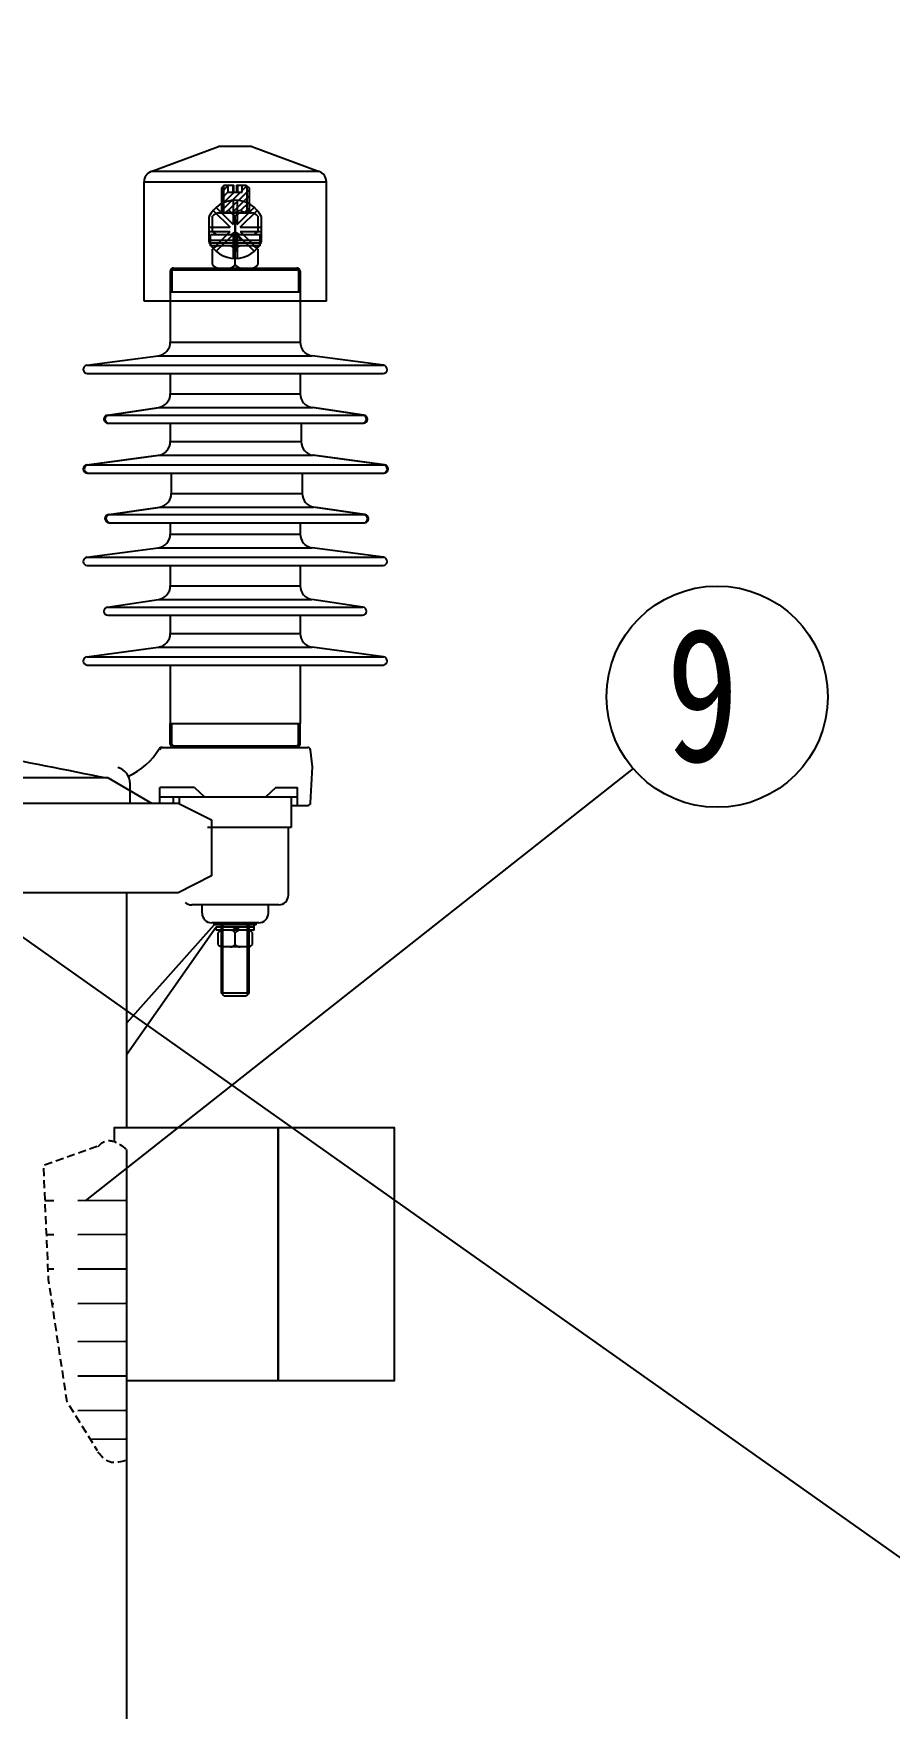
# Model space of a CAD drawing. Header units: millimetres. Extents: x 14764 to 276930, y -11609 to 135619.
# Drawn here: x 257333 to 257643, y 132085 to 132691 of the extents above; entities that cross this region are included whole.
import ezdxf

# ---------------------------------------------------------------- set-up
doc = ezdxf.new("R2010")
doc.units = ezdxf.units.MM
doc.header["$LTSCALE"] = 23.1
doc.linetypes.add('HIDDEN', pattern=[0.375, 0.25, -0.125])
doc.layers.get('0').update_dxf_attribs({"linetype": 'CONTINUOUS'})
doc.layers.add('PL', color=5, linetype='CONTINUOUS')
doc.styles.get("Standard").update_dxf_attribs({"font": 'txt', "width": 0.8})

msp = doc.modelspace()

# ---------------------------------------------------------------- hatches: boundary and pattern name
at = {"linetype": 'ByBlock', "lineweight": 25, "ltscale": 0.5}
h = msp.add_hatch(dxfattribs=at)
h.set_pattern_fill('ANSI31', color=0, scale=0.5, style=0)
h.set_pattern_definition([(45, (321148.5974, 141745.3213), (-1.122532015, 1.122532015), [])])
edge = h.paths.add_edge_path()
edge.add_line((257401.7532, 132636.0236), (257400.9532, 132635.2236))
edge.add_line((257400.9532, 132635.2236), (257400.9532, 132626.9436))
edge.add_spline(control_points=[(257400.9532, 132626.9436), (257401.2224, 132626.7619), (257401.4916, 132626.5802), (257401.7532, 132626.4666)], knot_values=[0, 0, 0, 0, 0.80577073, 0.80577073, 0.80577073, 0.80577073], degree=3, periodic=0)
edge.add_line((257401.7532, 132626.4666), (257401.7532, 132636.0236))
edge = h.paths.add_edge_path()
edge.add_line((257410.1532, 132636.0236), (257409.9532, 132636.2236))
edge.add_line((257409.9532, 132636.2236), (257408.4532, 132636.2236))
edge.add_line((257408.4532, 132636.2236), (257408.4532, 132633.7236))
edge.add_line((257408.4532, 132633.7236), (257403.4532, 132633.7236))
edge.add_line((257403.4532, 132633.7236), (257403.4532, 132636.2236))
edge.add_line((257403.4532, 132636.2236), (257401.9532, 132636.2236))
edge.add_line((257401.9532, 132636.2236), (257401.7532, 132636.0236))
edge.add_line((257401.7532, 132636.0236), (257401.7532, 132626.4666))
edge.add_spline(control_points=[(257401.7532, 132626.4666), (257402.0538, 132626.336), (257402.6925, 132626.2467), (257403.563, 132627.6288), (257404.1701, 132626.4946), (257404.559, 132626.2404), (257404.5901, 132626.2225)], knot_values=[0.80577073, 0.80577073, 0.80577073, 0.80577073, 1.7319355, 2.84261248, 4.13342635, 4.24435995, 4.24435995, 4.24435995, 4.24435995], degree=3, periodic=0)
edge.add_line((257404.5901, 132626.2225), (257405.6002, 132626.2225))
edge.add_spline(control_points=[(257405.6002, 132626.2225), (257406.3315, 132626.4957), (257407.8682, 132627.7257), (257409.3736, 132626.0207), (257410.0658, 132626.5633), (257410.1532, 132626.6263)], knot_values=[5.35345922, 5.35345922, 5.35345922, 5.35345922, 7.61653516, 9.67877515, 9.97904513, 9.97904513, 9.97904513, 9.97904513], degree=3, periodic=0)
edge.add_spline(control_points=[(257410.9532, 132626.5142), (257410.7965, 132626.6478), (257410.5291, 132626.8758), (257410.2639, 132626.7061), (257410.1532, 132626.6263)], knot_values=[9.97904513, 9.97904513, 9.97904513, 9.97904513, 10.51765451, 10.89809679, 10.89809679, 10.89809679, 10.89809679], degree=3, periodic=0)
edge.add_line((257410.1532, 132626.6263), (257410.1532, 132636.0236))
edge = h.paths.add_edge_path()
edge.add_line((257410.9532, 132635.2236), (257410.1532, 132636.0236))
edge.add_line((257410.1532, 132636.0236), (257410.1532, 132626.6263))
edge.add_spline(control_points=[(257410.1532, 132626.6263), (257410.2639, 132626.7061), (257410.5291, 132626.8758), (257410.7965, 132626.6478), (257410.9532, 132626.5142)], knot_values=[9.97904513, 9.97904513, 9.97904513, 9.97904513, 10.35948741, 10.89809679, 10.89809679, 10.89809679, 10.89809679], degree=3, periodic=0)
edge.add_line((257410.9532, 132626.5142), (257410.9532, 132635.2236))

# ---------------------------------------------------------------- linework, layer by layer
at = {"color": 1}
for p, q in [((256356.4706, 133051.6794), (261130.6565, 129675.6479)), ((257549.9289, 132425.1235), (257351.6614, 132268.6819))]:
    msp.add_line(p, q, dxfattribs=at)
at = {"color": 0, "linetype": 'ByBlock', "lineweight": 25, "ltscale": 0.5}
for p, q in [((257375.5639, 132641.1906), (257399.9532, 132650.2236)), ((257411.9532, 132650.2236), (257399.9532, 132650.2236)), ((257411.9532, 132650.2236), (257436.3424, 132641.1906)), ((257372.9532, 132594.2236), (257372.9532, 132637.4396)), ((257372.9532, 132637.4396), (257438.9532, 132637.4396)), ((257436.3424, 132641.1906), (257375.5639, 132641.1906)), ((257401.9532, 132636.2236), (257400.9532, 132635.2236)), ((257401.7532, 132636.0236), (257401.7532, 132626.2225)), ((257401.9532, 132636.2236), (257405.4532, 132636.2236)), ((257403.4532, 132633.7236), (257403.4532, 132636.2236)), ((257405.1603, 132634.052), (257405.1603, 132635.8953)), ((257405.4532, 132633.7236), (257405.4532, 132636.2236)), ((257406.4532, 132636.2236), (257406.4532, 132633.7236)), ((257406.4532, 132636.2236), (257409.9532, 132636.2236)), ((257406.7461, 132635.8565), (257406.7461, 132634.0908)), ((257408.4532, 132633.7236), (257408.4532, 132636.2236)), ((257409.9532, 132636.2236), (257410.9532, 132635.2236)), ((257410.1532, 132636.0236), (257410.1532, 132626.2225)), ((257438.9532, 132594.2236), (257438.9532, 132637.4396)), ((257400.9532, 132635.2236), (257400.9532, 132626.2225)), ((257403.4532, 132633.7236), (257408.4532, 132633.7236)), ((257405.2032, 132630.676), (257405.2032, 132622.0135)), ((257406.7032, 132630.676), (257406.7032, 132622.0135)), ((257410.9532, 132635.2236), (257410.9532, 132626.2225)), ((257397.7265, 132619.4355), (257397.7265, 132625.0101)), ((257398.0172, 132627.0782), (257404.1425, 132620.9528)), ((257399.0778, 132628.1388), (257405.2032, 132622.0135)), ((257400.0311, 132626.2225), (257411.8753, 132626.2225)), ((257405.9532, 132619.4355), (257405.9532, 132625.0101)), ((257405.9532, 132623.738), (257405.9532, 132612.0439)), ((257406.7032, 132622.0135), (257412.8285, 132628.1388)), ((257407.7638, 132620.9528), (257413.8892, 132627.0782)), ((257414.1799, 132625.0101), (257414.1799, 132619.4355)), ((257396.4532, 132620.9528), (257404.1425, 132620.9528)), ((257396.4532, 132619.4528), (257404.1425, 132619.4528)), ((257396.9538, 132614.2231), (257396.9538, 132618.2231)), ((257414.9526, 132618.2231), (257396.9538, 132618.2231)), ((257398.0172, 132613.3275), (257404.1425, 132619.4528)), ((257399.0778, 132612.2669), (257405.2032, 132618.3922)), ((257406.4963, 132616.2231), (257404.8384, 132618.2231)), ((257405.2032, 132618.3922), (257405.2032, 132609.7297)), ((257408.2219, 132616.2231), (257406.564, 132618.2231)), ((257406.7032, 132618.3922), (257406.7032, 132609.7297)), ((257406.7032, 132618.3922), (257412.8285, 132612.2669)), ((257407.7638, 132620.9528), (257415.4532, 132620.9528)), ((257407.7638, 132619.4528), (257415.4532, 132619.4528)), ((257407.7638, 132619.4528), (257413.8892, 132613.3275)), ((257414.9526, 132614.2231), (257414.9526, 132618.2231)), ((257414.9526, 132616.2231), (257396.9538, 132616.2231)), ((257414.9526, 132615.2231), (257396.9538, 132615.2231)), ((257414.9526, 132614.2231), (257396.9538, 132614.2231)), ((257397.7265, 132607.4361), (257397.7265, 132613.0107)), ((257405.9532, 132607.4361), (257405.9532, 132613.0107)), ((257414.1799, 132613.0107), (257414.1799, 132607.4361)), ((257382.4532, 132605.0236), (257382.4532, 132597.6236)), ((257383.0532, 132605.0236), (257383.0532, 132597.6236)), ((257383.6532, 132606.2236), (257428.2532, 132606.2236)), ((257383.6532, 132605.6236), (257428.2532, 132605.6236)), ((257428.8532, 132605.0236), (257428.8532, 132597.6236)), ((257429.4532, 132605.0236), (257429.4532, 132597.6236)), ((257438.9532, 132594.2236), (257372.9532, 132594.2236)), ((257382.4532, 132597.6236), (257382.4532, 132594.2236)), ((257382.4532, 132597.6236), (257383.0532, 132597.6236)), ((257382.4532, 132594.2236), (257382.4532, 132579.4137)), ((257383.0532, 132597.6236), (257428.8532, 132597.6236)), ((257428.8532, 132597.6236), (257429.4532, 132597.6236)), ((257429.4532, 132597.6236), (257429.4532, 132594.2236)), ((257429.4532, 132594.2236), (257429.4532, 132579.3835)), ((257382.4531, 132579.3835), (257429.4532, 132579.3835)), ((257352.2546, 132571.0037), (257378.1151, 132574.4577)), ((257352.2546, 132571.0037), (257459.6518, 132571.0037)), ((257378.1151, 132574.4577), (257433.7912, 132574.4577)), ((257459.6518, 132571.0037), (257433.7912, 132574.4577)), ((257352.3747, 132568.019), (257459.5317, 132568.019)), ((257382.4532, 132568.019), (257382.4532, 132560.6709)), ((257429.4532, 132568.019), (257429.4532, 132560.6709)), ((257382.4532, 132560.6709), (257429.4532, 132560.6709)), ((257359.7345, 132553.0055), (257378.1822, 132555.7243)), ((257359.7345, 132553.0055), (257452.1719, 132553.0055)), ((257360.1025, 132553.0055), (257378.5502, 132555.7243)), ((257360.1025, 132553.0055), (257452.5399, 132553.0055)), ((257378.1822, 132555.7243), (257433.7242, 132555.7243)), ((257378.5502, 132555.7243), (257434.0922, 132555.7243)), ((257452.1719, 132553.0055), (257433.7242, 132555.7243)), ((257452.5399, 132553.0055), (257434.0922, 132555.7243)), ((257359.8747, 132550.0236), (257452.0317, 132550.0236)), ((257360.2427, 132550.0236), (257452.3997, 132550.0236)), ((257382.4532, 132550.0236), (257382.4532, 132543.3835)), ((257429.8212, 132550.0236), (257429.8212, 132543.3835)), ((257429.8212, 132550.0236), (257429.8212, 132543.3835)), ((257352.2546, 132535.0037), (257378.1151, 132538.4577)), ((257352.6226, 132535.0037), (257378.4831, 132538.4577)), ((257378.1151, 132538.4577), (257433.7912, 132538.4577)), ((257378.4831, 132538.4577), (257434.1592, 132538.4577)), ((257382.4532, 132543.3835), (257429.4532, 132543.3835)), ((257382.8212, 132543.3835), (257429.8212, 132543.3835)), ((257459.6518, 132535.0037), (257433.7912, 132538.4577)), ((257460.0197, 132535.0037), (257434.1592, 132538.4577)), ((257352.2546, 132535.0037), (257459.6518, 132535.0037)), ((257352.6226, 132535.0037), (257460.0197, 132535.0037)), ((257352.3747, 132532.019), (257459.5317, 132532.019)), ((257352.7427, 132532.019), (257459.8997, 132532.019)), ((257382.8212, 132532.019), (257382.8212, 132524.6709)), ((257430.1891, 132532.019), (257430.1891, 132524.6709)), ((257382.8212, 132524.6709), (257429.8212, 132524.6709)), ((257383.1891, 132524.6709), (257430.1891, 132524.6709)), ((257360.1025, 132517.0055), (257378.5502, 132519.7243)), ((257360.1025, 132517.0055), (257452.5399, 132517.0055)), ((257360.4704, 132517.0055), (257378.9182, 132519.7243)), ((257360.4704, 132517.0055), (257452.9078, 132517.0055)), ((257378.5502, 132519.7243), (257434.0922, 132519.7243)), ((257378.9182, 132519.7243), (257434.4601, 132519.7243)), ((257452.5399, 132517.0055), (257434.0922, 132519.7243)), ((257452.9078, 132517.0055), (257434.4601, 132519.7243)), ((257360.2427, 132514.0236), (257452.3997, 132514.0236)), ((257360.6106, 132514.0236), (257452.7676, 132514.0236)), ((257382.4532, 132514.0236), (257382.4532, 132509.9084)), ((257382.4532, 132514.0236), (257382.4532, 132509.9084)), ((257382.4532, 132509.9084), (257429.4532, 132509.9084)), ((257429.4532, 132514.0236), (257429.4532, 132509.9084)), ((257429.4532, 132514.0236), (257429.4532, 132509.9084)), ((257352.2546, 132501.5286), (257378.1151, 132504.9825)), ((257378.1151, 132504.9825), (257433.7912, 132504.9825)), ((257459.6518, 132501.5286), (257433.7912, 132504.9825)), ((257352.2546, 132501.5286), (257459.6518, 132501.5286)), ((257352.3747, 132498.5438), (257459.5317, 132498.5438)), ((257382.4532, 132498.5438), (257382.4532, 132491.1957)), ((257429.4532, 132498.5438), (257429.4532, 132491.1957)), ((257382.4532, 132491.1957), (257429.4532, 132491.1957)), ((257359.7345, 132483.5304), (257378.1822, 132486.2491)), ((257378.1822, 132486.2491), (257433.7242, 132486.2491)), ((257452.1719, 132483.5304), (257433.7242, 132486.2491)), ((257359.7345, 132483.5304), (257452.1719, 132483.5304)), ((257359.8747, 132480.5485), (257452.0317, 132480.5485)), ((257382.4532, 132480.5485), (257382.4532, 132473.9084)), ((257382.4532, 132480.5485), (257382.4532, 132473.9084)), ((257429.4532, 132480.5485), (257429.4532, 132473.9084)), ((257429.4532, 132480.5485), (257429.4532, 132473.9084)), ((257382.4532, 132473.9084), (257429.4532, 132473.9084)), ((257352.2546, 132465.5286), (257378.1151, 132468.9825)), ((257378.1151, 132468.9825), (257433.7912, 132468.9825)), ((257459.6518, 132465.5286), (257433.7912, 132468.9825)), ((257352.2546, 132465.5286), (257459.6518, 132465.5286)), ((257352.3747, 132462.5438), (257459.5317, 132462.5438)), ((257382.4532, 132462.5438), (257382.4532, 132441.3504)), ((257429.4532, 132462.5438), (257429.4532, 132441.3504)), ((257382.4532, 132441.3504), (257383.0532, 132441.3504)), ((257382.4532, 132433.9504), (257382.4532, 132441.3504)), ((257383.0532, 132433.9504), (257383.0532, 132441.3504)), ((257383.0532, 132441.3504), (257428.8532, 132441.3504)), ((257428.8532, 132441.3504), (257429.4532, 132441.3504)), ((257428.8532, 132433.9504), (257428.8532, 132441.3504)), ((257429.4532, 132433.9504), (257429.4532, 132441.3504)), ((257379.2885, 132432.7504), (257432.2302, 132432.7504)), ((257383.6532, 132433.3504), (257428.2532, 132433.3504)), ((257383.6532, 132432.7504), (257428.2532, 132432.7504)), ((257383.6532, 132432.7504), (257428.2532, 132432.7504)), ((257400.7032, 132432.7504), (257400.7032, 132433.3504)), ((257411.2032, 132433.3504), (257411.2032, 132432.7504)), ((257433.9532, 132425.7504), (257433.2231, 132431.8692)), ((257433.255, 132412.697), (257433.9532, 132425.7504)), ((257360.0116, 132421.6953), (257019.7998, 132421.6716)), ((257360.0116, 132421.6953), (257375.7168, 132412.5943)), ((257378.6513, 132412.7206), (257378.6513, 132418.2504)), ((257391.2032, 132418.2504), (257378.6513, 132418.2504)), ((257391.2032, 132418.2504), (257394.9532, 132414.7504)), ((257420.7032, 132418.2504), (257416.9532, 132414.7504)), ((257420.7032, 132418.2504), (257428.4532, 132418.2504)), ((257428.4532, 132411.7504), (257428.4532, 132418.2504)), ((256951.121, 132412.5456), (257385.281, 132412.5456)), ((257428.4532, 132414.7504), (257378.6513, 132414.7504)), ((257383.4532, 132414.7504), (257383.4532, 132412.7206)), ((257385.281, 132412.5456), (257397.431, 132406.4706)), ((257385.7032, 132414.7504), (257385.7032, 132412.7206)), ((257426.2032, 132414.7504), (257426.2032, 132403.7504)), ((257426.2032, 132411.7504), (257432.2565, 132411.7504)), ((257397.431, 132406.4706), (257397.431, 132386.2206)), ((257426.2032, 132403.7504), (257395.9012, 132403.7504)), ((257425.2032, 132379.2504), (257425.2032, 132403.7504)), ((257397.431, 132386.2206), (257385.281, 132380.1456)), ((257385.281, 132380.1456), (256951.121, 132380.1456)), ((257421.7032, 132375.7504), (257390.2032, 132375.7504)), ((257393.9532, 132372.7504), (257393.9532, 132375.7504)), ((257417.9532, 132372.7504), (257417.9532, 132375.7504)), ((257414.4532, 132369.2504), (257397.4532, 132369.2504)), ((257398.3532, 132368.4904), (257398.3532, 132369.2504)), ((257413.5532, 132369.2504), (257398.3532, 132369.2504)), ((257400.9532, 132343.7504), (257400.9532, 132369.2504)), ((257401.4532, 132343.2504), (257401.4532, 132369.2504)), ((257410.4532, 132343.2504), (257410.4532, 132369.2504)), ((257410.9532, 132343.7504), (257410.9532, 132369.2504)), ((257413.5532, 132368.4904), (257413.5532, 132369.2504)), ((257413.5532, 132368.4904), (257398.3532, 132368.4904)), ((257399.1132, 132366.5904), (257399.1132, 132367.7304)), ((257412.7932, 132367.7304), (257399.1132, 132367.7304)), ((257412.7932, 132366.5904), (257399.1132, 132366.5904)), ((257399.7005, 132365.6689), (257399.7005, 132361.4319)), ((257404.9959, 132366.5904), (257406.4844, 132367.7304)), ((257405.9532, 132361.4319), (257405.9532, 132365.6689)), ((257406.1956, 132366.5904), (257407.5645, 132367.7304)), ((257412.2059, 132361.4319), (257412.2059, 132365.6689)), ((257412.7932, 132367.7304), (257412.7932, 132368.4904)), ((257412.7932, 132366.5904), (257412.7932, 132367.7304)), ((257410.4543, 132360.5104), (257401.4521, 132360.5104)), ((257410.9532, 132343.7504), (257400.9532, 132343.7504)), ((257401.9532, 132342.7504), (257400.9532, 132343.7504)), ((257409.9532, 132342.7504), (257401.9532, 132342.7504)), ((257410.9532, 132343.7504), (257409.9532, 132342.7504))]:
    msp.add_line(p, q, dxfattribs=at)
at = {"color": 0, "linetype": 'ByBlock', "lineweight": 25}
for p, q in [((257367.931, 132412.7206), (257367.931, 132419.5929)), ((257421.502, 132295.0795), (257421.502, 132203.6395))]:
    msp.add_line(p, q, dxfattribs=at)
at = {"color": 2, "linetype": 'HIDDEN', "ltscale": 3}
for p, q in [((257366.2849, 132268.7278), (257337.038, 132268.636)), ((257366.2849, 132256.4308), (257337.5804, 132256.3407)), ((257366.2849, 132243.8957), (257338.1315, 132243.8495)), ((257366.2849, 132231.4401), (257339.6214, 132231.3565)), ((257366.2849, 132217.7041), (257341.6972, 132217.627)), ((257366.2849, 132205.169), (257343.5863, 132205.1317)), ((257366.2849, 132192.7134), (257347.0635, 132192.6531)), ((257366.2849, 132182.3233), (257353.5065, 132182.2833))]:
    msp.add_line(p, q, dxfattribs=at)
at = {"color": 0, "linetype": 'ByBlock', "lineweight": 25, "ltscale": 0.5}
for points in [[(257396.4532, 132624.6958), (257396.4532, 132615.7515)], [(257415.4532, 132615.7515), (257415.4532, 132624.6958)], [(257366.6991, 131807.0834), (257366.6991, 132287.1865)]]:
    msp.add_lwpolyline(points, dxfattribs=at)
at = {"color": 0, "linetype": 'ByBlock', "lineweight": 25}
for points in [[(257366.6991, 132295.0795), (257366.6991, 132380.1456)], [(257366.6991, 132203.6395), (257421.502, 132203.6395), (257421.502, 132295.0795), (257362.2061, 132295.0795), (257362.2061, 132290.0534)], [(257377.262, 132203.6395), (257463.662, 132203.6395), (257463.662, 132295.0795), (257377.262, 132295.0795)]]:
    msp.add_lwpolyline(points, dxfattribs=at)
at = {"color": 0, "linetype": 'ByBlock', "lineweight": 25, "ltscale": 0.5, "flags": 128}
for points in [[(257398.3532, 132368.4904), (257366.6991, 132333.0577)], [(257399.1132, 132367.7304), (257366.6991, 132321.5892)]]:
    msp.add_lwpolyline(points, dxfattribs=at)
at = {"color": 1}
msp.add_circle((257580.4128, 132451.0843), 40.0405, dxfattribs=at)
at = {"color": 0, "linetype": 'ByBlock', "lineweight": 25, "ltscale": 0.5}
for centre, radius, start, end in [((257376.9532, 132637.4396), 4, 110.3231368, 180), ((257434.9532, 132637.4396), 4, 0, 69.6768632), ((257405.9532, 132620.2236), 10.5, 25.2087653, 154.7912347), ((257400.1961, 132623.1123), 3.1146, 93.0377429, 142.4596508), ((257403.4835, 132623.1123), 3.1146, 37.5403492, 86.9622571), ((257408.4228, 132623.1123), 3.1146, 93.0377429, 142.4596508), ((257411.7102, 132623.1123), 3.1146, 37.5403492, 86.9622571), ((257400.1961, 132621.3333), 3.1146, 217.5403492, 266.9622571), ((257403.4835, 132621.3333), 3.1146, 273.0377429, 322.4596508), ((257408.4228, 132621.3333), 3.1146, 217.5403492, 266.9622571), ((257411.7102, 132621.3333), 3.1146, 273.0377429, 322.4596508), ((257405.9532, 132620.2236), 10.5, 205.2087653, 334.7912347), ((257400.1961, 132611.1129), 3.1146, 93.0377429, 142.4596508), ((257403.4835, 132611.1129), 3.1146, 37.5403492, 86.9622571), ((257408.4228, 132611.1129), 3.1146, 93.0377429, 142.4596508), ((257411.7102, 132611.1129), 3.1146, 37.5403492, 86.9622571), ((257383.6532, 132605.0236), 1.2, 90.0746021, 180), ((257383.6532, 132605.0236), 0.6, 90.0746021, 180), ((257400.1961, 132609.3339), 3.1146, 217.5403492, 266.9622571), ((257403.4835, 132609.3339), 3.1146, 273.0377429, 322.4596508), ((257408.4228, 132609.3339), 3.1146, 217.5403492, 266.9622571), ((257411.7102, 132609.3339), 3.1146, 273.0377429, 322.4596508), ((257428.2532, 132605.0236), 1.2, 0, 90), ((257428.2532, 132605.0236), 0.6, 0, 90), ((257377.4532, 132579.4137), 5, 277.6074695, 0), ((257434.4532, 132579.4137), 5, 180, 262.3925305), ((257352.4532, 132569.5169), 1.5, 97.6074695, 272), ((257459.4532, 132569.5169), 1.5, 268, 82.3925305), ((257377.4532, 132560.6709), 5, 278.383672, 0), ((257434.4532, 132560.6709), 5, 180, 261.616328), ((257359.9532, 132551.5216), 1.5, 98.383672, 273), ((257360.3212, 132551.5216), 1.5, 98.383672, 267), ((257451.9532, 132551.5216), 1.5, 267, 81.616328), ((257452.3212, 132551.5216), 1.5, 273, 81.616328), ((257377.4532, 132543.4137), 5, 277.6074695, 0), ((257434.8212, 132543.4137), 5, 180, 262.3925305), ((257352.4532, 132533.5169), 1.5, 97.6074695, 267), ((257352.8212, 132533.5169), 1.5, 97.6074695, 267), ((257459.4532, 132533.5169), 1.5, 273, 82.3925305), ((257459.8212, 132533.5169), 1.5, 273, 82.3925305), ((257377.8212, 132524.6709), 5, 278.383672, 0), ((257435.1891, 132524.6709), 5, 180, 261.616328), ((257360.3212, 132515.5216), 1.5, 98.383672, 267), ((257360.6891, 132515.5216), 1.5, 98.383672, 267), ((257452.3212, 132515.5216), 1.5, 273, 81.616328), ((257452.6891, 132515.5216), 1.5, 273, 81.616328), ((257377.4532, 132509.9385), 5, 277.6074695, 0), ((257434.4532, 132509.9385), 5, 180, 262.3925305), ((257352.4532, 132500.0418), 1.5, 97.6074695, 267), ((257459.4532, 132500.0418), 1.5, 273, 82.3925305), ((257377.4532, 132491.1957), 5, 278.383672, 0), ((257434.4532, 132491.1957), 5, 180, 261.616328), ((257359.9532, 132482.0464), 1.5, 98.383672, 267), ((257451.9532, 132482.0464), 1.5, 273, 81.616328), ((257377.4532, 132473.9385), 5, 277.6074695, 0), ((257434.4532, 132473.9385), 5, 180, 262.3925305), ((257352.4532, 132464.0418), 1.5, 97.6074695, 267), ((257459.4532, 132464.0418), 1.5, 273, 82.3925305), ((257357.6418, 132444.2581), 24, 293.712756, 329.9796937), ((257379.288, 132431.7504), 1, 89.9737471, 149.9796937), ((257379.6762, 132431.7504), 1, 90, 173.1782467), ((257383.6532, 132433.9504), 1.2, 180, 269.9253979), ((257383.6532, 132433.9504), 0.6, 180, 269.9253979), ((257428.2532, 132433.9504), 0.6, 270, 0), ((257428.2532, 132433.9504), 1.2, 270, 0), ((257432.2302, 132431.7504), 1, 6.8217533, 90), ((257432.2565, 132412.7504), 1, 270, 356.9422483), ((257390.2032, 132379.2504), 3.5, 227.9826706, 270), ((257421.7032, 132379.2504), 3.5, 270, 0), ((257397.4532, 132372.7504), 3.5, 180, 270), ((257414.4532, 132372.7504), 3.5, 270, 0), ((257401.5775, 132364.2264), 2.3673, 93.0377429, 142.4596508), ((257404.0761, 132364.2264), 2.3673, 37.5403492, 86.9622571), ((257407.8302, 132364.2264), 2.3673, 93.0377429, 142.4596508), ((257410.3288, 132364.2264), 2.3673, 37.5403492, 86.9622571), ((257401.5775, 132362.8743), 2.3673, 217.5403492, 266.9622571), ((257404.0761, 132362.8743), 2.3673, 273.0377429, 322.4596508), ((257407.8302, 132362.8743), 2.3673, 217.5403492, 266.9622571), ((257410.3288, 132362.8743), 2.3673, 273.0377429, 322.4596508)]:
    msp.add_arc(centre, radius, start, end, dxfattribs=at)
at = {"color": 0, "linetype": 'ByBlock', "lineweight": 25}
msp.add_arc((257361.931, 132419.5929), 6, 0, 75.433885, dxfattribs=at)
at = {"color": 0, "linetype": 'ByBlock', "lineweight": 25, "ltscale": 0.5}
msp.add_open_spline([(257400.9532, 132626.9436), (257401.5319, 132626.553), (257402.4817, 132625.912), (257403.563, 132627.6288), (257404.9849, 132624.9722), (257407.4712, 132628.1754), (257409.4974, 132625.8804), (257410.4417, 132626.9503), (257410.7965, 132626.6478), (257410.9532, 132626.5142)], degree=3, knots=[0, 0, 0, 0, 1.7319355, 2.84261248, 4.13342635, 7.61653516, 9.67877515, 10.35948741, 10.89809679, 10.89809679, 10.89809679, 10.89809679], dxfattribs=at)
msp.add_open_spline([(257269.6722, 132437.9958), (257300.0698, 132433.4865), (257330.112, 132427.5806), (257359.4642, 132421.6685)], degree=3, dxfattribs=at)
at = {"layer": 'PL', "color": 4, "linetype": 'HIDDEN', "ltscale": 0.5, "flags": 128}
msp.add_lwpolyline([(257355.984, 132288.3386), (257336.4776, 132281.3368), (257338.2958, 132240.1242), (257344.9614, 132196.0364), (257355.984, 132178.2958)], dxfattribs=at)
at = {"layer": 'PL', "color": 4, "linetype": 'HIDDEN', "ltscale": 0.5}
for points in [[(257356.3981, 132288.3386), (257359.8509, 132292.39), (257363.3038, 132289.8026), (257366.6991, 132287.1865)], [(257366.2849, 132174.6549), (257362.9458, 132173.5905), (257359.4975, 132172.7153), (257355.984, 132178.2958)]]:
    msp.add_open_spline(points, degree=3, dxfattribs=at)

# ---------------------------------------------------------------- texts
at = {"color": 3, "linetype": 'Continuous', "insert": (257588.2334, 132476.0029), "char_height": 48.384, "width": 38.7072, "attachment_point": 3, "line_spacing_factor": 0.9}
msp.add_mtext('9', dxfattribs=at)

doc.saveas('drawing.dxf')
